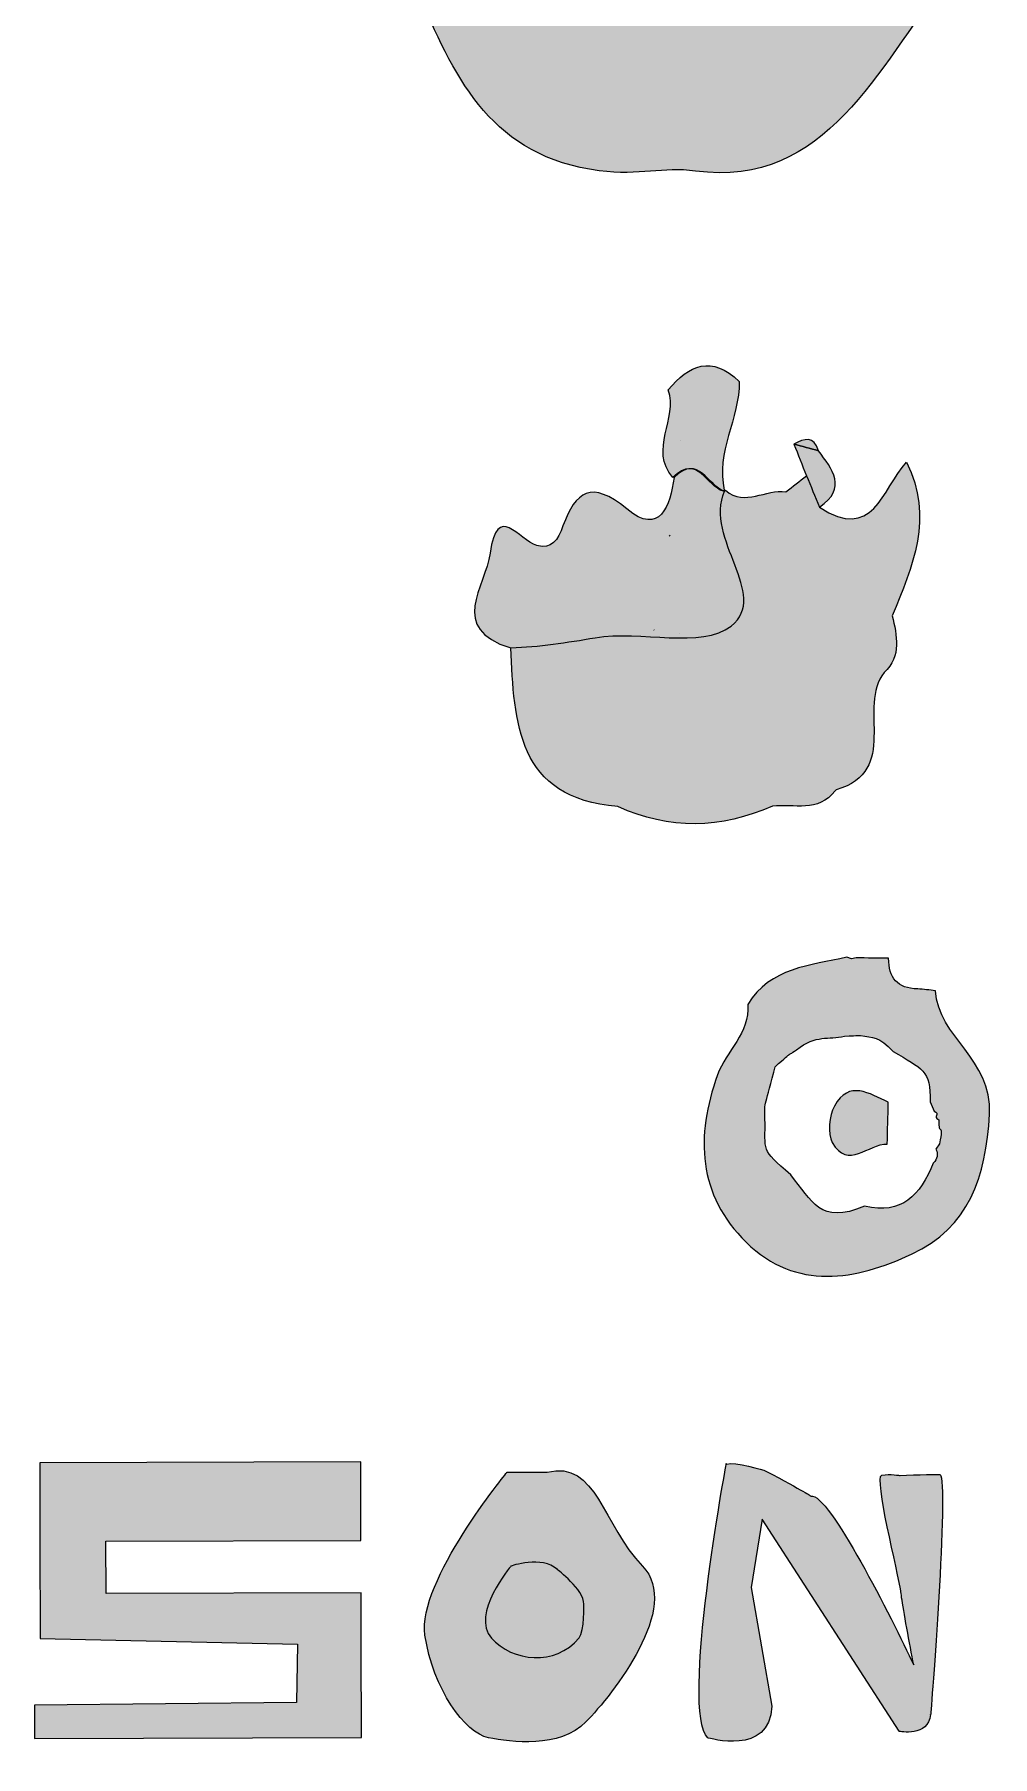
# Model space of a CAD drawing. Header units: inches. Extents: x 394 to 613, y 356 to 577.
# Drawn here: x 394.7 to 455.8, y 357.1 to 466.8 of the extents above; entities that cross this region are included whole.
import ezdxf

# ---------------------------------------------------------------- set-up
doc = ezdxf.new("R2010")
doc.units = ezdxf.units.IN
doc.header["$MEASUREMENT"] = 0
doc.layers.add('Layer 1', color=7, linetype='Continuous')

# ---------------------------------------------------------------- blocks, each defined once
blk = doc.blocks.new('block 5')
at = {"layer": 'Layer 1'}
h = blk.add_hatch(color=32, dxfattribs=at)
edge = h.paths.add_edge_path()
edge.add_spline(control_points=[(435.4, 438.56), (436.98, 440.1), (437.54, 437.99), (438.61, 437.68), (438.61, 437.68), (438.67, 437.74), (438.67, 437.74), (438.11, 440.17), (439.65, 442.32), (439.62, 444.68), (437.88, 446.36), (436.43, 445.75), (435.1, 444.13), (435.75, 442.3), (433.84, 440.34), (435.4, 438.56)], knot_values=[0, 0, 0, 0, 1, 1, 1, 2, 2, 2, 3, 3, 3, 4, 4, 4, 5, 5, 5, 5], degree=3, periodic=1)
h = blk.add_hatch(color=32, dxfattribs=at)
edge = h.paths.add_edge_path()
edge.add_spline(control_points=[(450.27, 439.53), (448.7, 437.76), (448.13, 434.41), (444.73, 436.67), (444.46, 437.34), (444.18, 438), (443.9, 438.67), (443.47, 438.33), (443.03, 437.98), (442.59, 437.64), (441.31, 437.85), (440, 436.67), (438.75, 437.74), (438.75, 437.74), (438.69, 437.68), (438.69, 437.68), (437.38, 434.62), (441.6, 431.08), (439.11, 429.09), (437.23, 427.6), (433.34, 428.85), (430.45, 428.35), (428.65, 428.04), (426.88, 427.77), (425.07, 427.7), (425.31, 422.96), (425.42, 418.13), (431.89, 417.59), (435.18, 416.09), (438.46, 416.17), (441.74, 417.62), (441.74, 417.62), (441.74, 417.62), (441.74, 417.62), (443.11, 417.77), (444.65, 417.19), (445.72, 418.59), (445.72, 418.59), (445.8, 418.65), (445.8, 418.65), (449.87, 419.89), (447.12, 423.93), (448.85, 426.13), (449.99, 427.2), (449.64, 428.48), (449.37, 429.75), (450.64, 432.88), (452.06, 436), (450.27, 439.53)], knot_values=[0, 0, 0, 0, 1, 1, 1, 2, 2, 2, 3, 3, 3, 4, 4, 4, 5, 5, 5, 6, 6, 6, 7, 7, 7, 8, 8, 8, 9, 9, 9, 10, 10, 10, 11, 11, 11, 12, 12, 12, 13, 13, 13, 14, 14, 14, 15, 15, 15, 16, 16, 16, 16], degree=3, periodic=1)
at = {"layer": 'Layer 1', "lineweight": 0}
for points, knots in [([(435.4, 438.56), (436.98, 440.1), (437.54, 437.99), (438.61, 437.68), (438.61, 437.68), (438.67, 437.74), (438.67, 437.74), (438.11, 440.17), (439.65, 442.32), (439.62, 444.68), (437.88, 446.36), (436.43, 445.75), (435.1, 444.13), (435.75, 442.3), (433.84, 440.34), (435.4, 438.56)], [0, 0, 0, 0, 1, 1, 1, 2, 2, 2, 3, 3, 3, 4, 4, 4, 5, 5, 5, 5]), ([(450.27, 439.53), (448.7, 437.76), (448.13, 434.41), (444.73, 436.67), (444.46, 437.34), (444.18, 438), (443.9, 438.67), (443.47, 438.33), (443.03, 437.98), (442.59, 437.64), (441.31, 437.85), (440, 436.67), (438.75, 437.74), (438.75, 437.74), (438.69, 437.68), (438.69, 437.68), (437.38, 434.62), (441.6, 431.08), (439.11, 429.09), (437.23, 427.6), (433.34, 428.85), (430.45, 428.35), (428.65, 428.04), (426.88, 427.77), (425.07, 427.7), (425.31, 422.96), (425.42, 418.13), (431.89, 417.59), (435.18, 416.09), (438.46, 416.17), (441.74, 417.62), (441.74, 417.62), (441.74, 417.62), (441.74, 417.62), (443.11, 417.77), (444.65, 417.19), (445.72, 418.59), (445.72, 418.59), (445.8, 418.65), (445.8, 418.65), (449.87, 419.89), (447.12, 423.93), (448.85, 426.13), (449.99, 427.2), (449.64, 428.48), (449.37, 429.75), (450.64, 432.88), (452.06, 436), (450.27, 439.53)], [0, 0, 0, 0, 1, 1, 1, 2, 2, 2, 3, 3, 3, 4, 4, 4, 5, 5, 5, 6, 6, 6, 7, 7, 7, 8, 8, 8, 9, 9, 9, 10, 10, 10, 11, 11, 11, 12, 12, 12, 13, 13, 13, 14, 14, 14, 15, 15, 15, 16, 16, 16, 16])]:
    blk.add_open_spline(points, degree=3, knots=knots, dxfattribs=at)
blk = doc.blocks.new('block 4')
at = {"layer": 'Layer 1'}
h = blk.add_hatch(color=32, dxfattribs=at)
edge = h.paths.add_edge_path()
edge.add_spline(control_points=[(444.67, 440.26), (444.15, 440.4), (443.62, 440.54), (443.1, 440.68), (443.77, 441.04), (444.38, 441.23), (444.67, 440.26)], knot_values=[0, 0, 0, 0, 1, 1, 1, 2, 2, 2, 2], degree=3, periodic=1)
h = blk.add_hatch(color=30, dxfattribs=at)
edge = h.paths.add_edge_path()
edge.add_spline(control_points=[(438.69, 437.68), (437.38, 434.62), (441.6, 431.08), (439.11, 429.09), (437.23, 427.6), (433.34, 428.85), (430.45, 428.35), (428.65, 428.04), (426.88, 427.77), (425.07, 427.7), (421.02, 428.93), (423.48, 431.6), (423.76, 433.74), (424.19, 437.02), (425.6, 434.57), (426.73, 434.23), (427.69, 433.94), (428.07, 434.58), (428.4, 435.47), (429.2, 437.66), (430.2, 438.43), (432.47, 436.55), (434.58, 434.8), (435.21, 436.75), (435.48, 438.56), (437.06, 440.1), (437.62, 437.99), (438.69, 437.68)], knot_values=[0, 0, 0, 0, 1, 1, 1, 2, 2, 2, 3, 3, 3, 4, 4, 4, 5, 5, 5, 6, 6, 6, 7, 7, 7, 8, 8, 8, 9, 9, 9, 9], degree=3, periodic=1)
h = blk.add_hatch(color=32, dxfattribs=at)
edge = h.paths.add_edge_path()
edge.add_spline(control_points=[(444.73, 436.67), (444.46, 437.34), (444.18, 438), (443.9, 438.67), (443.64, 439.34), (443.37, 440.02), (443.1, 440.68), (443.62, 440.54), (444.15, 440.4), (444.67, 440.26), (445.53, 439.08), (446.55, 437.89), (444.73, 436.67)], knot_values=[0, 0, 0, 0, 1, 1, 1, 2, 2, 2, 3, 3, 3, 4, 4, 4, 4], degree=3, periodic=1)
at = {"layer": 'Layer 1', "lineweight": 0}
for points, knots in [([(444.67, 440.26), (444.15, 440.4), (443.62, 440.54), (443.1, 440.68), (443.77, 441.04), (444.38, 441.23), (444.67, 440.26)], [0, 0, 0, 0, 1, 1, 1, 2, 2, 2, 2]), ([(438.69, 437.68), (437.38, 434.62), (441.6, 431.08), (439.11, 429.09), (437.23, 427.6), (433.34, 428.85), (430.45, 428.35), (428.65, 428.04), (426.88, 427.77), (425.07, 427.7), (421.02, 428.93), (423.48, 431.6), (423.76, 433.74), (424.19, 437.02), (425.6, 434.57), (426.73, 434.23), (427.69, 433.94), (428.07, 434.58), (428.4, 435.47), (429.2, 437.66), (430.2, 438.43), (432.47, 436.55), (434.58, 434.8), (435.21, 436.75), (435.48, 438.56), (437.06, 440.1), (437.62, 437.99), (438.69, 437.68)], [0, 0, 0, 0, 1, 1, 1, 2, 2, 2, 3, 3, 3, 4, 4, 4, 5, 5, 5, 6, 6, 6, 7, 7, 7, 8, 8, 8, 9, 9, 9, 9]), ([(444.73, 436.67), (444.46, 437.34), (444.18, 438), (443.9, 438.67), (443.64, 439.34), (443.37, 440.02), (443.1, 440.68), (443.62, 440.54), (444.15, 440.4), (444.67, 440.26), (445.53, 439.08), (446.55, 437.89), (444.73, 436.67)], [0, 0, 0, 0, 1, 1, 1, 2, 2, 2, 3, 3, 3, 4, 4, 4, 4])]:
    blk.add_open_spline(points, degree=3, knots=knots, dxfattribs=at)
at = {"layer": 'Layer 1'}
blk.add_blockref('block 5', (0, 0), dxfattribs=at)
blk = doc.blocks.new('block 2')
at = {"layer": 'Layer 1'}
h = blk.add_hatch(color=28, dxfattribs=at)
edge = h.paths.add_edge_path()
edge.add_spline(control_points=[(419.36, 469), (421.63, 463.81), (423.92, 458.99), (430.71, 458.1), (433.33, 457.76), (434.74, 458.36), (436.83, 458.08), (445.18, 456.94), (448.51, 464.8), (452.67, 470.08), (453.35, 470.95), (453.53, 472.07), (452.57, 472.74), (451.21, 473.68), (451.18, 471.89), (450.46, 471.45), (446.61, 469.1), (442.54, 466.79), (438.03, 468.84), (434.29, 470.53), (431.23, 473.12), (430.71, 477.95), (430.18, 482.92), (433.37, 485.88), (436.34, 488.41), (437.68, 489.55), (439.67, 491.85), (442.18, 491.28), (444.35, 490.77), (446.87, 489.79), (447.75, 492.46), (448.78, 495.61), (444.79, 492.98), (444.08, 494.95), (443.74, 495.93), (429.91, 497.94), (429.08, 497.27), (423.86, 493.09), (418.16, 489.24), (417.3, 481.97), (417.3, 481.97), (416.52, 481.57), (417.94, 475.29), (417.94, 475.29), (419.36, 469), (419.36, 469)], knot_values=[0, 0, 0, 0, 1, 1, 1, 2, 2, 2, 3, 3, 3, 4, 4, 4, 5, 5, 5, 6, 6, 6, 7, 7, 7, 8, 8, 8, 9, 9, 9, 10, 10, 10, 11, 11, 11, 12, 12, 12, 13, 13, 13, 14, 14, 14, 15, 15, 15, 15], degree=3, periodic=1)
h = blk.add_hatch(color=28, dxfattribs=at)
edge = h.paths.add_edge_path()
edge.add_spline(control_points=[(440.16, 404.98), (441.61, 407.35), (444.14, 407.46), (446.47, 407.99), (446.47, 407.99), (446.77, 407.9), (446.77, 407.9), (446.77, 407.9), (447.07, 407.95), (447.07, 407.95), (447.76, 407.94), (448.45, 407.94), (449.13, 407.93), (449.14, 406.69), (449.69, 405.98), (450.99, 405.98), (451.36, 405.94), (451.74, 405.9), (452.12, 405.86), (452.31, 402.87), (455.75, 401.51), (455.56, 398), (455.33, 393.97), (454.26, 390.78), (450.59, 389.07), (447.06, 387.43), (443.25, 386.71), (440.07, 389.83), (436.98, 392.85), (436.83, 396.59), (438.24, 400.5), (438.79, 402.03), (440.32, 403.15), (440.16, 404.98)], knot_values=[0, 0, 0, 0, 1, 1, 1, 2, 2, 2, 3, 3, 3, 4, 4, 4, 5, 5, 5, 6, 6, 6, 7, 7, 7, 8, 8, 8, 9, 9, 9, 10, 10, 10, 11, 11, 11, 11], degree=3, periodic=1)
edge = h.paths.add_edge_path()
edge.add_spline(control_points=[(441.82, 400.67), (441.24, 398.45), (441.21, 398.63), (441.26, 397.72), (441.31, 395.61), (440.93, 395.83), (442.9, 394.12), (444.27, 392.47), (444.76, 390.93), (447.6, 392.13), (449.99, 391.58), (451.13, 392.81), (451.98, 394.88), (452.24, 395.13), (452.3, 395.43), (452.15, 395.77), (452.15, 395.77), (452.37, 396.1), (452.37, 396.1), (452.68, 397.61), (452.29, 396.48), (452.33, 397.64), (451.9, 397.83), (452.46, 398), (452.03, 398.19), (452.03, 398.19), (451.77, 398.78), (451.77, 398.78), (451.85, 400.81), (451.24, 400.89), (449.43, 401.99), (448.51, 402.99), (448.13, 402.85), (447.35, 403.01), (446.33, 402.96), (447.35, 403.01), (446.33, 402.96), (445.27, 402.73), (444.55, 403.08), (443.26, 402.1), (442.49, 401.53), (443.22, 402.2), (441.91, 401.01), (441.91, 401.01), (441.82, 400.67), (441.82, 400.67)], knot_values=[0, 0, 0, 0, 1, 1, 1, 2, 2, 2, 3, 3, 3, 4, 4, 4, 5, 5, 5, 6, 6, 6, 7, 7, 7, 8, 8, 8, 9, 9, 9, 10, 10, 10, 11, 11, 11, 12, 12, 12, 13, 13, 13, 14, 14, 14, 15, 15, 15, 15], degree=3, periodic=1)
h = blk.add_hatch(color=30, dxfattribs=at)
edge = h.paths.add_edge_path()
edge.add_spline(control_points=[(449.11, 398.75), (449.09, 397.86), (449.07, 396.97), (449.05, 396.09), (447.86, 396.13), (446.54, 394.41), (445.55, 396.19), (445.23, 396.77), (445.34, 397.88), (445.69, 398.51), (446.61, 400.21), (447.91, 399.3), (449.11, 398.75)], knot_values=[0, 0, 0, 0, 1, 1, 1, 2, 2, 2, 3, 3, 3, 4, 4, 4, 4], degree=3, periodic=1)
at = {"layer": 'Layer 1', "lineweight": 0}
for points in [[(435.91, 440.91), (435.91, 440.91)], [(435.16, 434.83), (435.22, 434.88)], [(434.21, 428.83), (434.18, 428.86)], [(435.83, 428.61), (435.83, 428.61)]]:
    blk.add_lwpolyline(points, dxfattribs=at)
for points, knots in [([(419.36, 469), (421.63, 463.81), (423.92, 458.99), (430.71, 458.1), (433.33, 457.76), (434.74, 458.36), (436.83, 458.08), (445.18, 456.94), (448.51, 464.8), (452.67, 470.08), (453.35, 470.95), (453.53, 472.07), (452.57, 472.74), (451.21, 473.68), (451.18, 471.89), (450.46, 471.45), (446.61, 469.1), (442.54, 466.79), (438.03, 468.84), (434.29, 470.53), (431.23, 473.12), (430.71, 477.95), (430.18, 482.92), (433.37, 485.88), (436.34, 488.41), (437.68, 489.55), (439.67, 491.85), (442.18, 491.28), (444.35, 490.77), (446.87, 489.79), (447.75, 492.46), (448.78, 495.61), (444.79, 492.98), (444.08, 494.95), (443.74, 495.93), (429.91, 497.94), (429.08, 497.27), (423.86, 493.09), (418.16, 489.24), (417.3, 481.97), (417.3, 481.97), (416.52, 481.57), (417.94, 475.29), (417.94, 475.29), (419.36, 469), (419.36, 469)], [0, 0, 0, 0, 1, 1, 1, 2, 2, 2, 3, 3, 3, 4, 4, 4, 5, 5, 5, 6, 6, 6, 7, 7, 7, 8, 8, 8, 9, 9, 9, 10, 10, 10, 11, 11, 11, 12, 12, 12, 13, 13, 13, 14, 14, 14, 15, 15, 15, 15]), ([(440.16, 404.98), (441.61, 407.35), (444.14, 407.46), (446.47, 407.99), (446.47, 407.99), (446.77, 407.9), (446.77, 407.9), (446.77, 407.9), (447.07, 407.95), (447.07, 407.95), (447.76, 407.94), (448.45, 407.94), (449.13, 407.93), (449.14, 406.69), (449.69, 405.98), (450.99, 405.98), (451.36, 405.94), (451.74, 405.9), (452.12, 405.86), (452.31, 402.87), (455.75, 401.51), (455.56, 398), (455.33, 393.97), (454.26, 390.78), (450.59, 389.07), (447.06, 387.43), (443.25, 386.71), (440.07, 389.83), (436.98, 392.85), (436.83, 396.59), (438.24, 400.5), (438.79, 402.03), (440.32, 403.15), (440.16, 404.98)], [0, 0, 0, 0, 1, 1, 1, 2, 2, 2, 3, 3, 3, 4, 4, 4, 5, 5, 5, 6, 6, 6, 7, 7, 7, 8, 8, 8, 9, 9, 9, 10, 10, 10, 11, 11, 11, 11]), ([(441.82, 400.67), (441.24, 398.45), (441.21, 398.63), (441.26, 397.72), (441.31, 395.61), (440.93, 395.83), (442.9, 394.12), (444.27, 392.47), (444.76, 390.93), (447.6, 392.13), (449.99, 391.58), (451.13, 392.81), (451.98, 394.88), (452.24, 395.13), (452.3, 395.43), (452.15, 395.77), (452.15, 395.77), (452.37, 396.1), (452.37, 396.1), (452.68, 397.61), (452.29, 396.48), (452.33, 397.64), (451.9, 397.83), (452.46, 398), (452.03, 398.19), (452.03, 398.19), (451.77, 398.78), (451.77, 398.78), (451.85, 400.81), (451.24, 400.89), (449.43, 401.99), (448.51, 402.99), (448.13, 402.85), (447.35, 403.01), (446.33, 402.96), (447.35, 403.01), (446.33, 402.96), (445.27, 402.73), (444.55, 403.08), (443.26, 402.1), (442.49, 401.53), (443.22, 402.2), (441.91, 401.01), (441.91, 401.01), (441.82, 400.67), (441.82, 400.67)], [0, 0, 0, 0, 1, 1, 1, 2, 2, 2, 3, 3, 3, 4, 4, 4, 5, 5, 5, 6, 6, 6, 7, 7, 7, 8, 8, 8, 9, 9, 9, 10, 10, 10, 11, 11, 11, 12, 12, 12, 13, 13, 13, 14, 14, 14, 15, 15, 15, 15]), ([(449.11, 398.75), (449.09, 397.86), (449.07, 396.97), (449.05, 396.09), (447.86, 396.13), (446.54, 394.41), (445.55, 396.19), (445.23, 396.77), (445.34, 397.88), (445.69, 398.51), (446.61, 400.21), (447.91, 399.3), (449.11, 398.75)], [0, 0, 0, 0, 1, 1, 1, 2, 2, 2, 3, 3, 3, 4, 4, 4, 4])]:
    blk.add_open_spline(points, degree=3, knots=knots, dxfattribs=at)
at = {"layer": 'Layer 1'}
blk.add_blockref('block 4', (0, 0), dxfattribs=at)

msp = doc.modelspace()

# ---------------------------------------------------------------- hatches: boundary and pattern name
at = {"layer": 'Layer 1'}
msp.add_hatch(color=30, dxfattribs=at).paths.add_polyline_path([(415.53, 370.84), (415.52, 375.84), (395.08, 375.79), (395.09, 370.79), (395.1, 364.58), (411.49, 364.22), (411.43, 360.52), (394.74, 360.35), (394.75, 358.23), (415.56, 358.28), (415.55, 364.13), (415.54, 367.49), (399.31, 367.45), (399.3, 370.8)])
h = msp.add_hatch(color=32, dxfattribs=at)
edge = h.paths.add_edge_path()
edge.add_spline(control_points=[(424.83, 375.18), (424.83, 375.18), (419.12, 368.22), (419.61, 364.81), (420.11, 361.4), (422.18, 358.54), (423.65, 358.27), (425.11, 358), (428.16, 357.55), (429.86, 359.28), (431.56, 361.02), (435.99, 366.62), (433.46, 369.2), (430.93, 371.79), (430.55, 375.97), (427.39, 375.19), (427.39, 375.19), (424.83, 375.18), (424.83, 375.18)], knot_values=[0, 0, 0, 0, 1, 1, 1, 2, 2, 2, 3, 3, 3, 4, 4, 4, 5, 5, 5, 6, 6, 6, 6], degree=3, periodic=1)
h = msp.add_hatch(color=30, dxfattribs=at)
edge = h.paths.add_edge_path()
edge.add_spline(control_points=[(452.41, 375.04), (452.41, 375.04), (450.94, 375.04), (449.86, 374.97), (449.86, 374.97), (449.24, 375.1), (448.7, 374.99), (448.19, 374.89), (449.73, 368.84), (449.94, 367.43), (449.95, 367.34), (449.96, 367.22), (449.96, 367.19), (450.09, 366.41), (450.46, 364.2), (450.74, 362.91), (449.34, 365.81), (445.33, 373.92), (444.18, 373.66), (444.16, 373.69), (443.83, 373.92), (441.28, 375.28), (441.28, 375.28), (439.27, 375.89), (438.83, 375.69), (438.83, 375.69), (438.8, 375.73), (438.8, 375.73), (438.8, 375.73), (435.86, 359.94), (437.63, 358.26), (437.63, 358.26), (441.6, 357.07), (441.69, 360.27), (441.69, 360.27), (440.38, 367.83), (440.38, 367.83), (440.38, 367.83), (441.08, 372.19), (441.08, 372.19), (441.08, 372.19), (449.81, 358.68), (449.81, 358.68), (449.81, 358.68), (451.68, 358.28), (451.8, 359.75), (451.8, 359.75), (451.81, 359.72), (451.81, 359.72), (451.81, 359.72), (453, 374.67), (452.41, 375.04)], knot_values=[0, 0, 0, 0, 1, 1, 1, 2, 2, 2, 3, 3, 3, 4, 4, 4, 5, 5, 5, 6, 6, 6, 7, 7, 7, 8, 8, 8, 9, 9, 9, 10, 10, 10, 11, 11, 11, 12, 12, 12, 13, 13, 13, 14, 14, 14, 15, 15, 15, 16, 16, 16, 17, 17, 17, 17], degree=3, periodic=1)
h = msp.add_hatch(color=41, dxfattribs=at)
edge = h.paths.add_edge_path()
edge.add_spline(control_points=[(429.42, 364.63), (427.92, 362.79), (425.17, 363.12), (423.84, 364.62), (422.5, 366.11), (425.08, 369.2), (425.08, 369.2), (425.08, 369.2), (427.06, 369.9), (428.04, 368.98), (428.04, 368.98), (429.73, 367.71), (429.73, 366.78), (429.73, 366.78), (429.79, 365.09), (429.42, 364.63)], knot_values=[0, 0, 0, 0, 1, 1, 1, 2, 2, 2, 3, 3, 3, 4, 4, 4, 5, 5, 5, 5], degree=3, periodic=1)

# ---------------------------------------------------------------- linework, layer by layer
at = {"layer": 'Layer 1', "lineweight": 0}
msp.add_lwpolyline([(415.53, 370.84), (415.52, 375.84), (395.08, 375.79), (395.09, 370.79), (395.1, 364.58), (411.49, 364.22), (411.43, 360.52), (394.74, 360.35), (394.75, 358.23), (415.56, 358.28), (415.55, 364.13), (415.54, 367.49), (399.31, 367.45), (399.3, 370.8), (415.53, 370.84)], dxfattribs=at)
for points, knots in [([(424.83, 375.18), (424.83, 375.18), (419.12, 368.22), (419.61, 364.81), (420.11, 361.4), (422.18, 358.54), (423.65, 358.27), (425.11, 358), (428.16, 357.55), (429.86, 359.28), (431.56, 361.02), (435.99, 366.62), (433.46, 369.2), (430.93, 371.79), (430.55, 375.97), (427.39, 375.19), (427.39, 375.19), (424.83, 375.18), (424.83, 375.18)], [0, 0, 0, 0, 1, 1, 1, 2, 2, 2, 3, 3, 3, 4, 4, 4, 5, 5, 5, 6, 6, 6, 6]), ([(452.41, 375.04), (452.41, 375.04), (450.94, 375.04), (449.86, 374.97), (449.86, 374.97), (449.24, 375.1), (448.7, 374.99), (448.19, 374.89), (449.73, 368.84), (449.94, 367.43), (449.95, 367.34), (449.96, 367.22), (449.96, 367.19), (450.09, 366.41), (450.46, 364.2), (450.74, 362.91), (449.34, 365.81), (445.33, 373.92), (444.18, 373.66), (444.16, 373.69), (443.83, 373.92), (441.28, 375.28), (441.28, 375.28), (439.27, 375.89), (438.83, 375.69), (438.83, 375.69), (438.8, 375.73), (438.8, 375.73), (438.8, 375.73), (435.86, 359.94), (437.63, 358.26), (437.63, 358.26), (441.6, 357.07), (441.69, 360.27), (441.69, 360.27), (440.38, 367.83), (440.38, 367.83), (440.38, 367.83), (441.08, 372.19), (441.08, 372.19), (441.08, 372.19), (449.81, 358.68), (449.81, 358.68), (449.81, 358.68), (451.68, 358.28), (451.8, 359.75), (451.8, 359.75), (451.81, 359.72), (451.81, 359.72), (451.81, 359.72), (453, 374.67), (452.41, 375.04)], [0, 0, 0, 0, 1, 1, 1, 2, 2, 2, 3, 3, 3, 4, 4, 4, 5, 5, 5, 6, 6, 6, 7, 7, 7, 8, 8, 8, 9, 9, 9, 10, 10, 10, 11, 11, 11, 12, 12, 12, 13, 13, 13, 14, 14, 14, 15, 15, 15, 16, 16, 16, 17, 17, 17, 17]), ([(429.42, 364.63), (427.92, 362.79), (425.17, 363.12), (423.84, 364.62), (422.5, 366.11), (425.08, 369.2), (425.08, 369.2), (425.08, 369.2), (427.06, 369.9), (428.04, 368.98), (428.04, 368.98), (429.73, 367.71), (429.73, 366.78), (429.73, 366.78), (429.79, 365.09), (429.42, 364.63)], [0, 0, 0, 0, 1, 1, 1, 2, 2, 2, 3, 3, 3, 4, 4, 4, 5, 5, 5, 5])]:
    msp.add_open_spline(points, degree=3, knots=knots, dxfattribs=at)

# ---------------------------------------------------------------- block references
at = {"layer": 'Layer 1'}
msp.add_blockref('block 2', (0, 0), dxfattribs=at)

doc.saveas('drawing.dxf')
